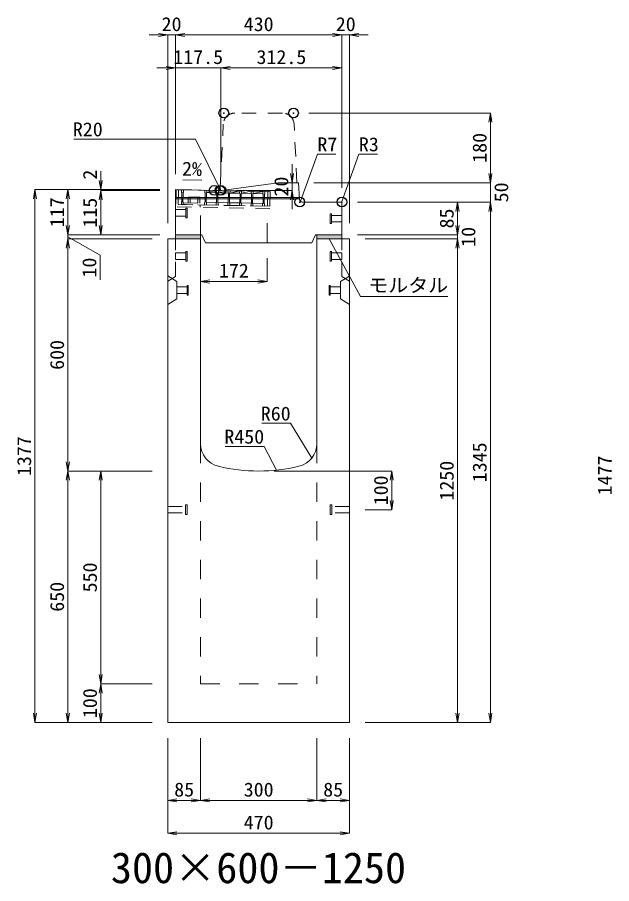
# Model space of a CAD drawing. Units: millimetres at full size. Extents: x -1809 to 57027, y -20349 to 17321.
# Drawn here: x 10776 to 12312, y -15312 to -13074 of the extents above; entities that cross this region are included whole.
import ezdxf
from ezdxf.enums import TextEntityAlignment as Align

# ---------------------------------------------------------------- set-up
doc = ezdxf.new("R2010")
doc.units = ezdxf.units.MM
doc.header["$LTSCALE"] = 50
doc.header["$PDMODE"] = 32
doc.header["$PDSIZE"] = 25
doc.linetypes.add('USER1', pattern=[2, 1, -1])
doc.linetypes.add('USER2', pattern=[1.35, 0.75, -0.6])
for name, color, linetype, lineweight in [('インサート', 3, 'USER2', 9), ('グレーチング', 7, 'USER2', 9), ('モルタル', 7, 'Continuous', 9), ('受枠', 3, 'USER2', 9), ('寸法線', 7, 'Continuous', 13), ('引出線', 4, 'Continuous', 13), ('本体', 2, 'Continuous', 13), ('目地', 132, 'Continuous', 9)]:
    doc.layers.add(name, color=color, linetype=linetype, lineweight=lineweight)
doc.layers.add('作業エリア', color=11, linetype='Continuous')
doc.layers.add('文字', color=7, linetype='Continuous')
doc.styles.add('ＭＳ 明朝', font='')
doc.styles.get('ＭＳ 明朝').set_extended_font_data('MS Mincho')

# ---------------------------------------------------------------- blocks, each defined once
blk = doc.blocks.new('open_arrow')
at = {"color": 0, "linetype": 'Continuous', "lineweight": -2}
blk.add_lwpolyline([(7.5, 1.25), (0, 0), (7.5, -1.25)], dxfattribs=at)

msp = doc.modelspace()

# ---------------------------------------------------------------- hatches: boundary and pattern name
at = {"layer": 'モルタル'}
for points in [[(11250, -13646.05), (11250, -13636.05), (11185, -13636.05), (11185, -13646.05)], [(11615, -13646.05), (11615, -13636.05), (11550, -13636.05), (11550, -13646.05)]]:
    msp.add_hatch(color=256, dxfattribs=at).paths.add_polyline_path(points)

# ---------------------------------------------------------------- linework, layer by layer
at = {"layer": 'インサート'}
for p, q in [((11185, -13570.55), (11212, -13570.55)), ((11185, -13570.55), (11185, -13587.55)), ((11185, -13587.55), (11212, -13587.55)), ((11215, -13566.55), (11212, -13566.55)), ((11212, -13566.55), (11212, -13591.55)), ((11215, -13591.55), (11215, -13566.55)), ((11585, -13581.55), (11588, -13581.55)), ((11585, -13606.55), (11585, -13581.55)), ((11588, -13581.55), (11588, -13606.55)), ((11615, -13585.55), (11588, -13585.55)), ((11615, -13585.55), (11615, -13602.55)), ((11212, -13591.55), (11215, -13591.55)), ((11588, -13606.55), (11585, -13606.55)), ((11615, -13602.55), (11588, -13602.55)), ((11185, -13682.55), (11212, -13682.55)), ((11185, -13682.55), (11185, -13699.55)), ((11185, -13699.55), (11212, -13699.55)), ((11215, -13678.55), (11212, -13678.55)), ((11212, -13678.55), (11212, -13703.55)), ((11215, -13703.55), (11215, -13678.55)), ((11585, -13678.55), (11588, -13678.55)), ((11585, -13703.55), (11585, -13678.55)), ((11588, -13678.55), (11588, -13703.55)), ((11615, -13682.55), (11588, -13682.55)), ((11615, -13699.55), (11588, -13699.55)), ((11615, -13682.55), (11615, -13699.55)), ((11212, -13703.55), (11215, -13703.55)), ((11588, -13703.55), (11585, -13703.55)), ((11218.2, -13766.55), (11215.2, -13766.55)), ((11215.2, -13766.55), (11215.2, -13791.55)), ((11218.2, -13791.55), (11218.2, -13766.55)), ((11581.8, -13766.55), (11584.8, -13766.55)), ((11581.8, -13791.55), (11581.8, -13766.55)), ((11584.8, -13766.55), (11584.8, -13791.55)), ((11188.2, -13770.55), (11215.2, -13770.55)), ((11188.2, -13770.55), (11188.2, -13787.55)), ((11188.2, -13787.55), (11215.2, -13787.55)), ((11611.8, -13770.55), (11584.8, -13770.55)), ((11611.8, -13787.55), (11584.8, -13787.55)), ((11611.8, -13770.55), (11611.8, -13787.55)), ((11215.2, -13791.55), (11218.2, -13791.55)), ((11584.8, -13791.55), (11581.8, -13791.55)), ((11165, -14337.55), (11211, -14337.55)), ((11165, -14354.55), (11165, -14337.55)), ((11211, -14358.55), (11211, -14333.55)), ((11211, -14333.55), (11215, -14333.55)), ((11215, -14358.55), (11215, -14333.55)), ((11585, -14333.55), (11589, -14333.55)), ((11585, -14333.55), (11585, -14358.55)), ((11589, -14333.55), (11589, -14358.55)), ((11635, -14337.55), (11589, -14337.55)), ((11635, -14337.55), (11635, -14354.55)), ((11165, -14354.55), (11211, -14354.55)), ((11215, -14358.55), (11211, -14358.55)), ((11589, -14358.55), (11585, -14358.55)), ((11635, -14354.55), (11589, -14354.55))]:
    msp.add_line(p, q, dxfattribs=at)
at = {"layer": 'グレーチング'}
for p, q in [((11201, -13519.37), (11200.88, -13525.37)), ((11415.95, -13523.67), (11201, -13519.37)), ((11206, -13519.47), (11205.88, -13525.47)), ((11260.98, -13520.57), (11260.86, -13526.57)), ((11265.98, -13520.67), (11265.86, -13526.67)), ((11265.86, -13526.67), (11290.98, -13521.17)), ((11290.98, -13521.17), (11290.86, -13527.17)), ((11295.98, -13521.27), (11295.86, -13527.27)), ((11200.88, -13525.37), (11201.86, -13526.39)), ((11201.86, -13526.39), (11201.38, -13550.39)), ((11204.86, -13526.45), (11204.38, -13550.45)), ((11205.88, -13525.47), (11204.86, -13526.45)), ((11218.12, -13538.22), (11217.82, -13553.22)), ((11218.12, -13538.22), (11248.12, -13538.82)), ((11223.12, -13538.32), (11222.82, -13553.32)), ((11243.12, -13538.72), (11242.82, -13553.72)), ((11248.12, -13538.82), (11247.82, -13553.82)), ((11260.86, -13526.57), (11261.84, -13527.59)), ((11261.84, -13527.59), (11261.36, -13551.59)), ((11264.84, -13527.65), (11264.36, -13551.65)), ((11265.86, -13526.67), (11264.84, -13527.65)), ((11265.86, -13526.67), (11290.86, -13527.17)), ((11290.86, -13527.17), (11291.84, -13528.19)), ((11291.84, -13528.19), (11291.36, -13552.19)), ((11294.84, -13528.25), (11294.36, -13552.25)), ((11295.86, -13527.27), (11294.84, -13528.25)), ((11295.86, -13527.27), (11320.97, -13521.77)), ((11295.86, -13527.27), (11320.85, -13527.77)), ((11320.97, -13521.77), (11320.85, -13527.77)), ((11320.85, -13527.77), (11321.83, -13528.79)), ((11321.83, -13528.79), (11321.35, -13552.79)), ((11324.83, -13528.85), (11324.35, -13552.85)), ((11325.85, -13527.87), (11324.83, -13528.85)), ((11325.97, -13521.87), (11325.85, -13527.87)), ((11325.85, -13527.87), (11350.97, -13522.37)), ((11325.85, -13527.87), (11350.85, -13528.37)), ((11350.97, -13522.37), (11350.85, -13528.37)), ((11350.85, -13528.37), (11351.83, -13529.39)), ((11351.83, -13529.39), (11351.35, -13553.39)), ((11354.83, -13529.45), (11354.35, -13553.45)), ((11355.85, -13528.47), (11354.83, -13529.45)), ((11355.97, -13522.47), (11355.85, -13528.47)), ((11355.85, -13528.47), (11380.96, -13522.97)), ((11355.85, -13528.47), (11380.84, -13528.97)), ((11380.96, -13522.97), (11380.84, -13528.97)), ((11380.84, -13528.97), (11381.82, -13529.99)), ((11381.82, -13529.99), (11381.34, -13553.99)), ((11384.82, -13530.05), (11384.34, -13554.05)), ((11385.84, -13529.07), (11384.82, -13530.05)), ((11385.96, -13523.07), (11385.84, -13529.07)), ((11385.84, -13529.07), (11410.95, -13523.57)), ((11385.84, -13529.07), (11410.83, -13529.57)), ((11410.95, -13523.57), (11410.83, -13529.57)), ((11410.83, -13529.57), (11411.81, -13530.59)), ((11411.81, -13530.59), (11411.33, -13554.59)), ((11414.81, -13530.65), (11414.33, -13554.65)), ((11415.83, -13529.67), (11414.81, -13530.65)), ((11415.95, -13523.67), (11415.83, -13529.67)), ((11200.24, -13557.37), (11200.36, -13551.37)), ((11415.19, -13561.67), (11200.24, -13557.37)), ((11200.36, -13551.37), (11201.38, -13550.39)), ((11205.36, -13551.47), (11204.38, -13550.45)), ((11205.24, -13557.47), (11205.36, -13551.47)), ((11205.33, -13552.97), (11260.31, -13554.07)), ((11260.22, -13558.57), (11260.34, -13552.57)), ((11260.34, -13552.57), (11261.36, -13551.59)), ((11264.36, -13551.65), (11291.36, -13552.19)), ((11265.34, -13552.67), (11264.36, -13551.65)), ((11265.22, -13558.67), (11265.34, -13552.67)), ((11290.22, -13559.17), (11290.34, -13553.17)), ((11290.34, -13553.17), (11291.36, -13552.19)), ((11295.34, -13553.27), (11294.36, -13552.25)), ((11294.36, -13552.25), (11321.35, -13552.79)), ((11295.22, -13559.27), (11295.34, -13553.27)), ((11320.21, -13559.77), (11320.33, -13553.77)), ((11320.33, -13553.77), (11321.35, -13552.79)), ((11325.33, -13553.87), (11324.35, -13552.85)), ((11324.35, -13552.85), (11351.35, -13553.39)), ((11325.21, -13559.87), (11325.33, -13553.87)), ((11350.21, -13560.37), (11350.33, -13554.37)), ((11350.33, -13554.37), (11351.35, -13553.39)), ((11355.33, -13554.47), (11354.35, -13553.45)), ((11354.35, -13553.45), (11381.34, -13553.99)), ((11355.21, -13560.47), (11355.33, -13554.47)), ((11380.2, -13560.97), (11380.32, -13554.97)), ((11380.32, -13554.97), (11381.34, -13553.99)), ((11385.32, -13555.07), (11384.34, -13554.05)), ((11384.34, -13554.05), (11411.33, -13554.59)), ((11385.2, -13561.07), (11385.32, -13555.07)), ((11410.19, -13561.57), (11410.31, -13555.57)), ((11410.31, -13555.57), (11411.33, -13554.59)), ((11415.31, -13555.67), (11414.33, -13554.65)), ((11415.19, -13561.67), (11415.31, -13555.67))]:
    msp.add_line(p, q, dxfattribs=at)
at = {"layer": 'モルタル'}
for points in [[(11185, -13636.05), (11250, -13636.05), (11250, -13646.05), (11185, -13646.05)], [(11550, -13636.05), (11615, -13636.05), (11615, -13646.05), (11550, -13646.05)]]:
    msp.add_lwpolyline(points, close=True, dxfattribs=at)
at = {"layer": '作業エリア'}
for p in [(11310, -13321.05), (11490, -13321.05), (11285, -13521.05), (11300, -13521.05), (11302.5, -13521.05), (11506.25, -13551.05), (11615, -13551.05)]:
    msp.add_point(p, dxfattribs=at)
at = {"layer": '受枠'}
for p, q in [((11187, -13519.09), (11186.12, -13563.08)), ((11429.95, -13523.95), (11187, -13519.09)), ((11193, -13519.21), (11192.24, -13557.21)), ((11423.95, -13523.83), (11423.19, -13561.83)), ((11429.95, -13523.95), (11429.07, -13567.94)), ((11429.07, -13567.94), (11186.12, -13563.08)), ((11192.24, -13557.21), (11429.19, -13561.95)), ((11249.23, -13558.35), (11249.11, -13564.34))]:
    msp.add_line(p, q, dxfattribs=at)
at = {"layer": '寸法線'}
for p, q in [((11233, -13119.38), (11117, -13119.38)), ((11165, -13606.03), (11165, -13119.38)), ((11185, -13119.38), (11615, -13119.38)), ((11185, -13479.03), (11185, -13119.38)), ((11185, -13479.03), (11185, -13119.38)), ((11567, -13119.38), (11683, -13119.38)), ((11615, -13511.03), (11615, -13119.38)), ((11615, -13511.03), (11615, -13119.38)), ((11635, -13606.03), (11635, -13119.38)), ((11350.5, -13204.38), (11137, -13204.38)), ((11185, -13479.03), (11185, -13204.38)), ((11615, -13204.38), (11302.5, -13204.38)), ((11302.5, -13481.03), (11302.5, -13204.38)), ((11302.5, -13481.03), (11302.5, -13204.38)), ((11615, -13514.03), (11615, -13204.38)), ((11530.02, -13321.05), (11998.78, -13321.05)), ((11998.78, -13501.05), (11998.78, -13321.05)), ((11486.36, -13569.05), (11486.36, -13453.05)), ((11998.78, -13453.05), (11998.78, -13599.05)), ((10992.06, -13471.05), (10992.06, -13569.05)), ((10822.06, -14896.05), (10822.06, -13519.05)), ((11144.98, -13519.05), (10822.06, -13519.05)), ((10907.06, -13519.05), (10907.06, -13636.05)), ((11144.98, -13519.05), (10907.06, -13519.05)), ((11144.98, -13519.05), (10992.06, -13519.05)), ((11144.98, -13521.05), (10992.06, -13521.05)), ((10992.06, -13521.05), (10992.06, -13636.05)), ((11144.98, -13521.05), (10992.06, -13521.05)), ((11342.52, -13521.05), (11486.36, -13521.05)), ((11486.36, -13501.05), (11490.52, -13501.05)), ((11542.52, -13501.05), (11998.78, -13501.05)), ((11542.52, -13501.05), (11998.78, -13501.05)), ((11655.02, -13551.05), (11998.78, -13551.05)), ((11655.02, -13551.05), (11913.78, -13551.05)), ((11655.02, -13551.05), (11998.78, -13551.05)), ((11913.78, -13551.05), (11913.78, -13636.05)), ((11998.78, -13551.05), (11998.78, -14896.05)), ((10907.06, -13588.05), (10907.06, -13694.05)), ((11913.78, -13588.05), (11913.78, -13694.05)), ((11144.98, -13636.05), (10907.06, -13636.05)), ((11144.98, -13636.05), (10907.06, -13636.05)), ((10907.06, -13641.05), (10990.47, -13688.34)), ((11124.98, -13646.05), (10907.06, -13646.05)), ((10907.06, -13646.05), (10907.06, -14246.05)), ((11124.98, -13646.05), (10907.06, -13646.05)), ((11144.98, -13636.05), (10992.06, -13636.05)), ((11655.02, -13636.05), (11913.78, -13636.05)), ((11655.02, -13636.05), (11913.78, -13636.05)), ((11675.02, -13646.05), (11913.78, -13646.05)), ((11675.02, -13646.05), (11913.78, -13646.05)), ((11913.78, -13646.05), (11913.78, -14896.05)), ((10990.47, -13688.34), (10990.47, -13752.41)), ((11422, -13696.07), (11422, -13756.28)), ((11250, -13756.28), (11422, -13756.28)), ((11124.98, -14246.05), (10907.06, -14246.05)), ((10907.06, -14896.05), (10907.06, -14246.05)), ((11124.98, -14246.05), (10907.06, -14246.05)), ((10992.06, -14246.05), (10992.06, -14796.05)), ((11124.98, -14246.05), (10992.06, -14246.05)), ((11440.02, -14246.05), (11743.78, -14246.05)), ((11743.78, -14246.05), (11743.78, -14346.05)), ((11675.02, -14346.05), (11743.78, -14346.05)), ((11124.98, -14796.05), (10992.06, -14796.05)), ((10992.06, -14796.05), (10992.06, -14896.05)), ((11124.98, -14796.05), (10992.06, -14796.05)), ((11124.98, -14896.05), (10822.06, -14896.05)), ((11124.98, -14896.05), (10907.06, -14896.05)), ((11124.98, -14896.05), (10992.06, -14896.05)), ((11675.02, -14896.05), (11913.78, -14896.05)), ((11675.02, -14896.05), (11998.78, -14896.05)), ((11165, -14936.07), (11165, -15097.21)), ((11165, -14936.07), (11165, -15182.21)), ((11250, -14936.07), (11250, -15097.21)), ((11250, -14936.07), (11250, -15097.21)), ((11550, -14936.07), (11550, -15097.21)), ((11550, -14936.07), (11550, -15097.21)), ((11635, -14936.07), (11635, -15097.21)), ((11635, -14936.07), (11635, -15182.21)), ((11165, -15097.21), (11250, -15097.21)), ((11250, -15097.21), (11550, -15097.21)), ((11550, -15097.21), (11635, -15097.21)), ((11165, -15182.21), (11635, -15182.21))]:
    msp.add_line(p, q, dxfattribs=at)
at = {"layer": '引出線'}
for points in [[(11302.5, -13521.01), (11237.16, -13388.31), (11057.16, -13388.31), (10922.49, -13388.31)], [(11507.98, -13549.19), (11551.78, -13427.12), (11599.71, -13427.12)], [(11614.12, -13551.93), (11658.9, -13427.12), (11706.63, -13427.12)], [(11252.93, -13494.47), (11204.19, -13493.5), (11252.93, -13494.47)], [(11582.5, -13646.05), (11663.13, -13795.08), (11889.05, -13795.08)], [(11537.07, -14212.74), (11482.66, -14122.84), (11407.98, -14122.84)], [(11446.44, -14243.65), (11414.22, -14182.51), (11313.21, -14182.51)]]:
    msp.add_lwpolyline(points, dxfattribs=at)
at = {"layer": '本体', "linetype": 'USER2'}
for p, q in [((11461.46, -13321.05), (11338.54, -13321.05)), ((11300.33, -13514.4), (11308.57, -13349.56)), ((11499, -13501.05), (11491.43, -13349.56))]:
    msp.add_line(p, q, dxfattribs=at)
at = {"layer": '本体'}
for p, q in [((11185, -13636.05), (11185, -13519.05)), ((11185, -13519.05), (11285, -13521.05)), ((11285, -13521.05), (11301.15, -13521.05)), ((11450.5, -13501.05), (11303.83, -13520.87)), ((11502.5, -13501.05), (11450.5, -13501.05)), ((11505.76, -13544.58), (11502.5, -13501.05)), ((11612, -13551.05), (11512.74, -13551.05)), ((11615, -13636.05), (11615, -13554.05)), ((11165, -13646.05), (11165, -14896.05)), ((11165, -13646.05), (11250, -13646.05)), ((11253, -13636.05), (11185, -13636.05)), ((11250, -13646.05), (11250, -14175.53)), ((11253, -13636.05), (11263, -13656.05)), ((11547, -13636.05), (11537, -13656.05)), ((11615, -13636.05), (11547, -13636.05)), ((11550, -13646.05), (11550, -14175.53)), ((11550, -13646.05), (11635, -13646.05)), ((11635, -13646.05), (11635, -14896.05)), ((11537, -13656.05), (11263, -13656.05)), ((11165, -14896.05), (11635, -14896.05))]:
    msp.add_line(p, q, dxfattribs=at)
at = {"layer": '本体', "linetype": 'USER1'}
for p, q in [((11250, -13636.05), (11250, -13558.36)), ((11422, -13656.05), (11422, -13561.8))]:
    msp.add_line(p, q, dxfattribs=at)
at = {"layer": '本体', "linetype": 'USER2', "lineweight": 9}
for p, q in [((11185, -13743.05), (11185, -13646.05)), ((11615, -13743.05), (11615, -13646.05)), ((11165, -13755.55), (11185, -13743.05)), ((11635, -13755.55), (11615, -13743.05))]:
    msp.add_line(p, q, dxfattribs=at)
at = {"layer": '本体', "lineweight": 9}
for p, q in [((11165, -13742.05), (11188.2, -13756.55)), ((11634.58, -13742.31), (11611.8, -13756.55)), ((11188.2, -13756.55), (11188.2, -13801.55)), ((11611.8, -13756.55), (11611.8, -13801.55)), ((11188.2, -13801.55), (11165, -13816.05)), ((11611.8, -13801.55), (11635, -13816.05))]:
    msp.add_line(p, q, dxfattribs=at)
at = {"layer": '本体', "linetype": 'USER1', "lineweight": 15}
for p, q in [((11250, -14175.53), (11250, -14796.05)), ((11550, -14175.53), (11550, -14796.05)), ((11250, -14796.05), (11550, -14796.05))]:
    msp.add_line(p, q, dxfattribs=at)
at = {"layer": '本体', "linetype": 'USER2'}
for centre, radius, start, end in [((11338.54, -13351.05), 30, 90, 177.13759), ((11461.46, -13351.05), 30, 2.86241, 90), ((11293.34, -13514.05), 7, 270, 357.13759)]:
    msp.add_arc(centre, radius, start, end, dxfattribs=at)
at = {"layer": '本体'}
for centre, radius, start, end in [((11301.15, -13501.05), 20, 270, 277.69605), ((11512.74, -13544.05), 7, 184.28915, 270), ((11612, -13554.05), 3, 0, 90), ((11310, -14175.53), 60, 180, 256.65764), ((11490, -14175.53), 60, 283.34236, 0), ((11400, -13796.05), 450, 256.65764, 283.34236)]:
    msp.add_arc(centre, radius, start, end, dxfattribs=at)
at = {"layer": '目地'}
for p, q in [((11185, -13539.05), (11505.35, -13539.05)), ((11185, -13543.05), (11505.65, -13543.05))]:
    msp.add_line(p, q, dxfattribs=at)

# ---------------------------------------------------------------- block references
at = {"layer": '寸法線', "xscale": 3.2, "yscale": 3.2}
for p, rotation in [((11165, -13119.38), 180), ((11615, -13119.38), 180), ((11615, -13119.38), 180), ((11185, -13204.38), 180), ((11615, -13204.38), 180), ((11998.78, -13321.05), 270), ((10992.06, -13519.05), 90), ((11486.36, -13501.05), 90), ((11998.78, -13501.05), 90), ((11998.78, -13501.05), 90), ((10822.06, -13519.05), 270), ((10907.06, -13519.05), 270), ((10992.06, -13521.05), 270), ((10992.06, -13521.05), 270), ((11486.36, -13521.05), 270), ((11913.78, -13551.05), 270), ((11998.78, -13551.05), 270), ((11998.78, -13551.05), 270), ((10907.06, -13636.05), 90), ((10907.06, -13636.05), 90), ((10992.06, -13636.05), 90), ((11913.78, -13636.05), 90), ((11913.78, -13636.05), 90), ((10907.06, -13646.05), 270), ((10907.06, -13646.05), 270), ((11913.78, -13646.05), 270), ((11913.78, -13646.05), 270), ((11422, -13756.28), 180), ((10907.06, -14246.05), 90), ((10907.06, -14246.05), 270), ((10992.06, -14246.05), 270), ((11743.78, -14246.05), 270), ((11743.78, -14346.05), 90), ((10992.06, -14796.05), 90), ((10992.06, -14796.05), 270), ((10822.06, -14896.05), 90), ((10907.06, -14896.05), 90), ((10992.06, -14896.05), 90), ((11913.78, -14896.05), 90), ((11998.78, -14896.05), 90), ((11250, -15097.21), 180), ((11550, -15097.21), 180), ((11635, -15097.21), 180), ((11635, -15182.21), 180)]:
    msp.add_blockref('open_arrow', p, dxfattribs=dict(at, rotation=rotation))
for p in [(11185, -13119.38), (11185, -13119.38), (11635, -13119.38), (11302.5, -13204.38), (11302.5, -13204.38), (11250, -13756.28), (11165, -15097.21), (11250, -15097.21), (11550, -15097.21), (11165, -15182.21)]:
    msp.add_blockref('open_arrow', p, dxfattribs=at)
at = {"layer": '引出線', "xscale": 0.0533, "yscale": 0.0533}
for p, rotation in [((11252.93, -13494.47), 178.9), ((11302.5, -13521.01), 116.2), ((11507.98, -13549.19), 70.3), ((11614.12, -13551.93), 70.3), ((11582.5, -13646.05), 298.4), ((11537.07, -14212.74), 121.2), ((11446.44, -14243.65), 117.8)]:
    msp.add_blockref('open_arrow', p, dxfattribs=dict(at, rotation=rotation))

# ---------------------------------------------------------------- texts
at = {"layer": '寸法線', "style": 'ＭＳ 明朝', "width": 1.05}
for s, p in [('20', (11175, -13091.36)), ('430', (11400, -13091.36)), ('20', (11625, -13091.36)), ('117.5', (11243.75, -13176.36)), ('312.5', (11458.75, -13176.36)), ('172', (11336, -13728.26)), ('85', (11207.5, -15069.19)), ('300', (11400, -15069.19)), ('85', (11592.5, -15069.19)), ('470', (11400, -15154.19))]:
    msp.add_text(s, height=36.03, dxfattribs=at).set_placement(p, align=Align.MIDDLE_CENTER)
for s, p in [('180', (11970.76, -13411.05)), ('2', (10964.06, -13480.2)), ('20', (11458.34, -13511.05)), ('50', (12026.8, -13526.05)), ('117', (10879.04, -13577.55)), ('115', (10964.04, -13578.55)), ('85', (11885.76, -13593.55)), ('10', (11941.8, -13641.05)), ('10', (10962.45, -13720.38)), ('600', (10879.04, -13946.05)), ('1377', (10794.04, -14207.55)), ('1345', (11970.76, -14223.55)), ('1477', (12294.04, -14257.55)), ('1250', (11885.76, -14271.05)), ('100', (11715.76, -14296.05)), ('550', (10964.04, -14521.05)), ('650', (10879.04, -14571.05)), ('100', (10964.04, -14846.05))]:
    msp.add_text(s, height=36.03, rotation=90, dxfattribs=at).set_placement(p, align=Align.MIDDLE_CENTER)
at = {"layer": '引出線', "style": 'ＭＳ 明朝', "width": 1.05}
for s, p in [('R20', (10997.16, -13345.11)), ('R60', (11482.66, -14079.64)), ('R450', (11414.22, -14139.31))]:
    msp.add_text(s, height=36.03, dxfattribs=at).set_placement(p, align=Align.TOP_RIGHT)
for s, p in [('R7', (11551.78, -13383.92)), ('R3', (11658.9, -13383.92)), ('モルタル', (11683.13, -13747.97))]:
    msp.add_text(s, height=36.03, dxfattribs=at).set_placement(p, align=Align.TOP_LEFT)
msp.add_text('2%', height=36.03, rotation=358.854, dxfattribs=at).set_placement((11253.87, -13447.58), align=Align.TOP_RIGHT)
at = {"layer": '文字', "style": 'ＭＳ 明朝'}
msp.add_text('300×600－1250', height=80.06, dxfattribs=at).set_placement((11399.52, -15271.03), align=Align.MIDDLE_CENTER)

doc.saveas('drawing.dxf')
